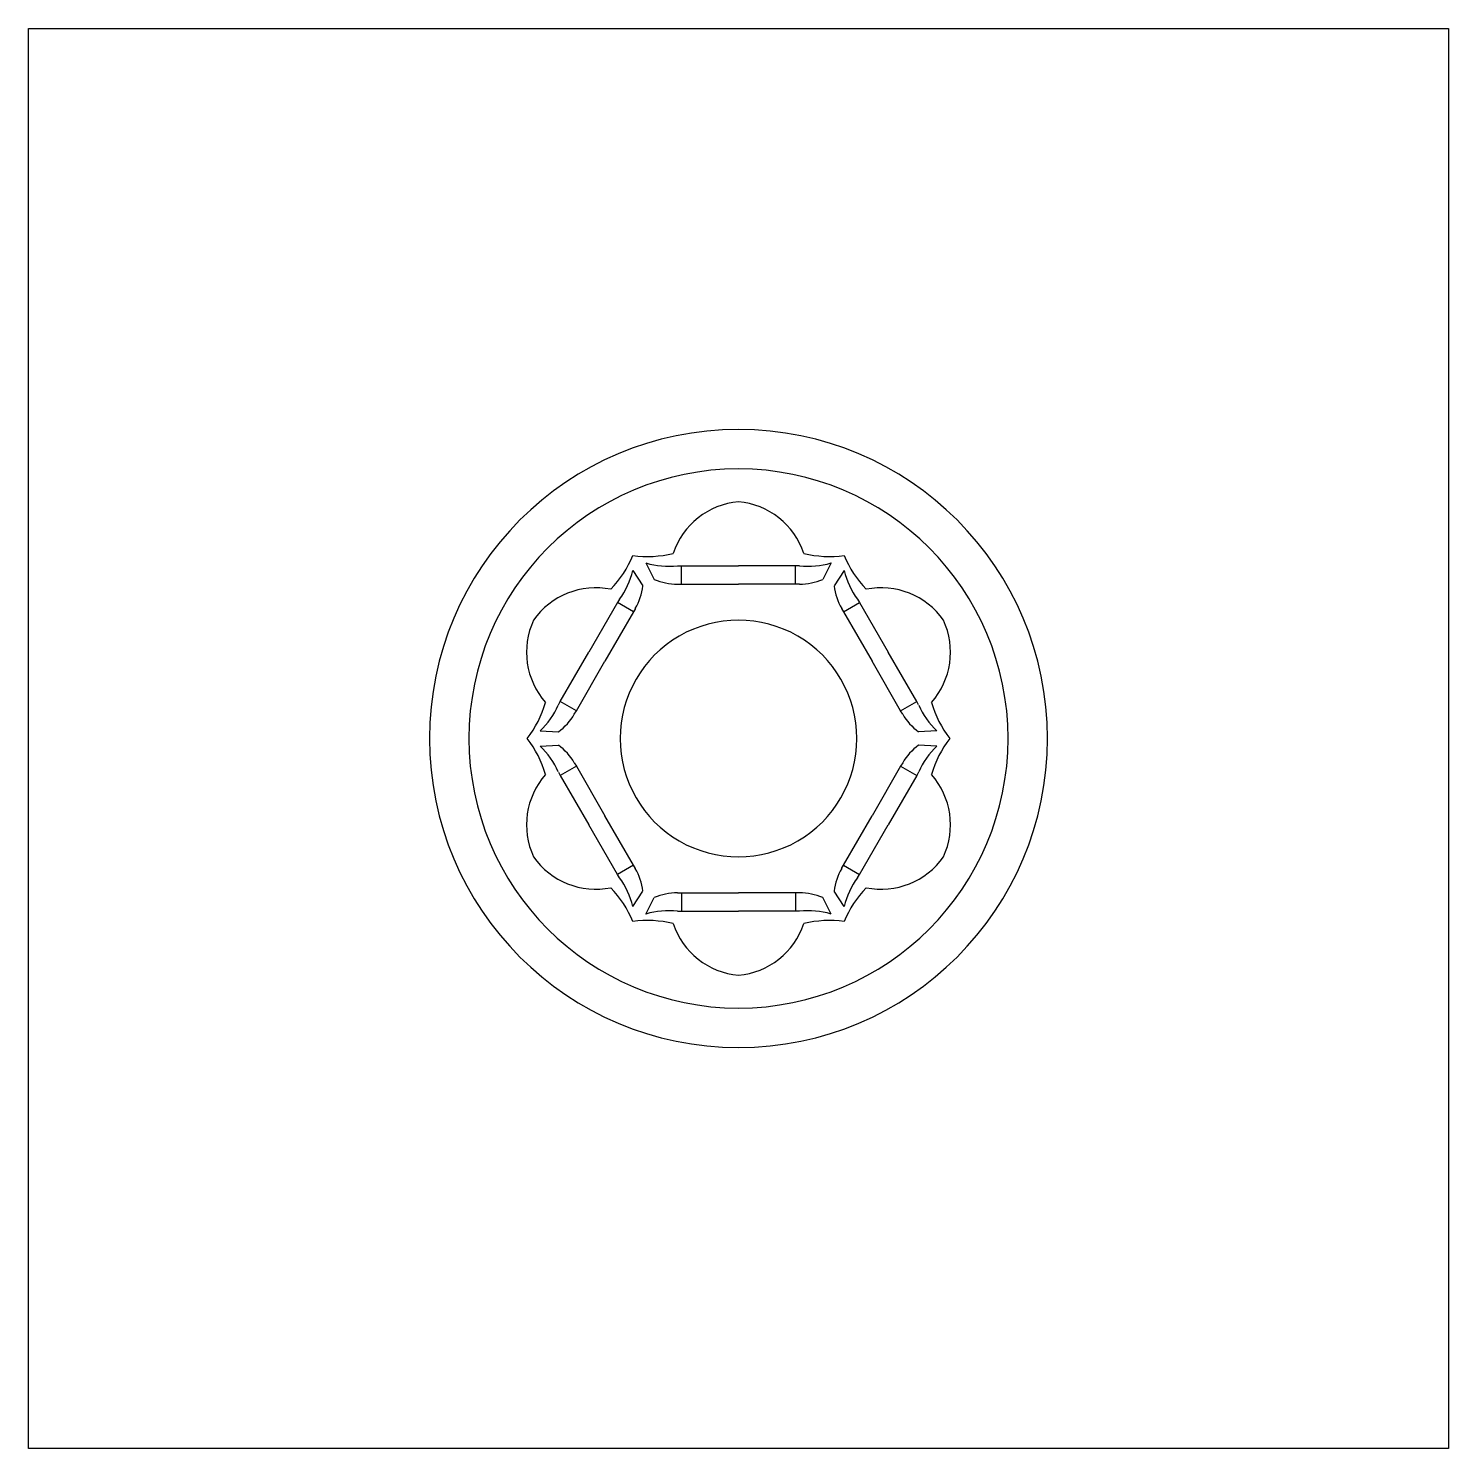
# Model space of a CAD drawing. Extents: x -54 to 54, y -54 to 54.
import ezdxf

# ---------------------------------------------------------------- set-up
doc = ezdxf.new("R2010")
doc.units = 0
doc.layers.add('default', color=7, linetype='CONTINUOUS')

msp = doc.modelspace()

# ---------------------------------------------------------------- linework, layer by layer
at = {"layer": 'default'}
for p, q in [((-54, -54), (-54, 54)), ((-54, 54), (54, 54)), ((54, 54), (54, -54)), ((-7.04, 13.35), (-6.41, 12.1)), ((-4.64, 13.14), (-4.34, 13.14)), ((-4.34, 13.14), (0, 13.14)), ((-4.34, 11.74), (-4.34, 13.14)), ((4.34, 13.14), (0, 13.14)), ((4.64, 13.14), (4.34, 13.14)), ((4.34, 11.74), (4.34, 13.14)), ((7.04, 13.35), (6.41, 12.1)), ((-8.04, 12.77), (-7.27, 11.6)), ((8.04, 12.77), (7.27, 11.6)), ((-4.64, 11.74), (-4.34, 11.74)), ((-4.34, 11.74), (0, 11.74)), ((4.34, 11.74), (0, 11.74)), ((4.64, 11.74), (4.34, 11.74)), ((-9.21, 10.33), (-11.38, 6.57)), ((-9.06, 10.59), (-9.21, 10.33)), ((-7.99, 9.63), (-9.21, 10.33)), ((-7.84, 9.89), (-7.99, 9.63)), ((7.84, 9.89), (7.99, 9.63)), ((7.99, 9.63), (9.21, 10.33)), ((9.06, 10.59), (9.21, 10.33)), ((9.21, 10.33), (11.38, 6.57)), ((-7.99, 9.63), (-10.16, 5.87)), ((7.99, 9.63), (10.16, 5.87)), ((-13.55, 2.81), (-11.38, 6.57)), ((13.55, 2.81), (11.38, 6.57)), ((-12.33, 2.11), (-10.16, 5.87)), ((12.33, 2.11), (10.16, 5.87)), ((-13.7, 2.55), (-13.55, 2.81)), ((-12.33, 2.11), (-13.55, 2.81)), ((12.33, 2.11), (13.55, 2.81)), ((13.7, 2.55), (13.55, 2.81)), ((-12.49, 1.85), (-12.33, 2.11)), ((12.49, 1.85), (12.33, 2.11)), ((-15.08, 0.58), (-13.68, 0.5)), ((15.08, 0.58), (13.68, 0.5)), ((-15.08, -0.58), (-13.68, -0.5)), ((15.08, -0.58), (13.68, -0.5)), ((-12.33, -2.11), (-13.55, -2.81)), ((-12.49, -1.85), (-12.33, -2.11)), ((-12.33, -2.11), (-10.16, -5.87)), ((12.33, -2.11), (10.16, -5.87)), ((12.49, -1.85), (12.33, -2.11)), ((12.33, -2.11), (13.55, -2.81)), ((-13.7, -2.55), (-13.55, -2.81)), ((-13.55, -2.81), (-11.38, -6.57)), ((13.55, -2.81), (11.38, -6.57)), ((13.7, -2.55), (13.55, -2.81)), ((-7.99, -9.63), (-10.16, -5.87)), ((7.99, -9.63), (10.16, -5.87)), ((-9.21, -10.33), (-11.38, -6.57)), ((9.21, -10.33), (11.38, -6.57)), ((-7.99, -9.63), (-9.21, -10.33)), ((-7.84, -9.89), (-7.99, -9.63)), ((7.84, -9.89), (7.99, -9.63)), ((7.99, -9.63), (9.21, -10.33)), ((-9.06, -10.59), (-9.21, -10.33)), ((9.06, -10.59), (9.21, -10.33)), ((-8.04, -12.77), (-7.27, -11.6)), ((-4.64, -11.74), (-4.34, -11.74)), ((-4.34, -11.74), (0, -11.74)), ((-4.34, -11.74), (-4.34, -13.14)), ((4.34, -11.74), (0, -11.74)), ((4.64, -11.74), (4.34, -11.74)), ((4.34, -11.74), (4.34, -13.14)), ((8.04, -12.77), (7.27, -11.6)), ((-7.04, -13.35), (-6.41, -12.1)), ((7.04, -13.35), (6.41, -12.1)), ((-4.64, -13.14), (-4.34, -13.14)), ((-4.34, -13.14), (0, -13.14)), ((4.34, -13.14), (0, -13.14)), ((4.64, -13.14), (4.34, -13.14)), ((54, -54), (-54, -54))]:
    msp.add_line(p, q, dxfattribs=at)
for centre, radius, start, end in [((0, 0), 23.5, 0, 180), ((0, 0), 20.5, 0, 180), ((0.51, 12.23), 5.79, 95.0886, 161.3771), ((-0.51, 12.23), 5.79, 18.6229, 84.9114), ((-6.89, 21.68), 7.84, 261.6034, 284.1711), ((6.89, 21.68), 7.84, 255.8289, 278.3966), ((-15.33, 16.81), 7.84, 315.8289, 338.3966), ((-5.31, 19.25), 6.15, 253.6782, 276.246), ((5.31, 19.25), 6.15, 263.754, 286.3218), ((15.33, 16.81), 7.84, 201.6034, 224.1711), ((-14.01, 14.22), 6.15, 323.754, 346.3218), ((-4.62, 16.34), 4.6, 247.1893, 269.7571), ((4.62, 16.34), 4.6, 270.2429, 292.8107), ((14.01, 14.22), 6.15, 193.6782, 216.246), ((-10.85, 5.67), 5.79, 78.6229, 144.9114), ((-11.84, 12.17), 4.6, 330.2429, 352.8107), ((11.84, 12.17), 4.6, 187.1893, 209.7571), ((10.85, 5.67), 5.79, 35.0886, 101.3771), ((-10.33, 6.56), 5.79, 155.0886, 221.3771), ((0, 0), 9, 60, 120), ((10.33, 6.56), 5.79, 318.6229, 24.9114), ((0, 0), 9, 120, 180), ((0, 0), 9, 0, 60), ((-22.22, 4.87), 7.84, 321.6034, 344.1711), ((-19.33, 5.02), 6.15, 313.6782, 336.246), ((19.33, 5.02), 6.15, 203.754, 226.3218), ((22.22, 4.87), 7.84, 195.8289, 218.3966), ((-16.46, 4.17), 4.6, 307.1893, 329.7571), ((16.46, 4.17), 4.6, 210.2429, 232.8107), ((0, 0), 23.5, 180, 0), ((0, 0), 20.5, 180, 0), ((-22.22, -4.87), 7.84, 15.8289, 38.3966), ((0, 0), 9, 180, 240), ((0, 0), 9, 300, 0), ((-19.33, -5.02), 6.15, 23.754, 46.3218), ((-16.46, -4.17), 4.6, 30.2429, 52.8107), ((16.46, -4.17), 4.6, 127.1893, 149.7571), ((19.33, -5.02), 6.15, 133.6782, 156.246), ((22.22, -4.87), 7.84, 141.6034, 164.1711), ((-10.33, -6.56), 5.79, 138.6229, 204.9114), ((10.33, -6.56), 5.79, 335.0886, 41.3771), ((0, 0), 9, 240, 300), ((-10.85, -5.67), 5.79, 215.0886, 281.3771), ((10.85, -5.67), 5.79, 258.6229, 324.9114), ((-14.01, -14.22), 6.15, 13.6782, 36.246), ((-11.84, -12.17), 4.6, 7.1893, 29.7571), ((11.84, -12.17), 4.6, 150.2429, 172.8107), ((14.01, -14.22), 6.15, 143.754, 166.3218), ((-15.33, -16.81), 7.84, 21.6034, 44.1711), ((-4.62, -16.34), 4.6, 90.2429, 112.8107), ((4.62, -16.34), 4.6, 67.1893, 89.7571), ((15.33, -16.81), 7.84, 135.8289, 158.3966), ((-6.89, -21.68), 7.84, 75.8289, 98.3966), ((-5.31, -19.25), 6.15, 83.754, 106.3218), ((5.31, -19.25), 6.15, 73.6782, 96.246), ((6.89, -21.68), 7.84, 81.6034, 104.1711), ((0.51, -12.23), 5.79, 198.6229, 264.9114), ((-0.51, -12.23), 5.79, 275.0886, 341.3771)]:
    msp.add_arc(centre, radius, start, end, dxfattribs=at)

doc.saveas('drawing.dxf')
